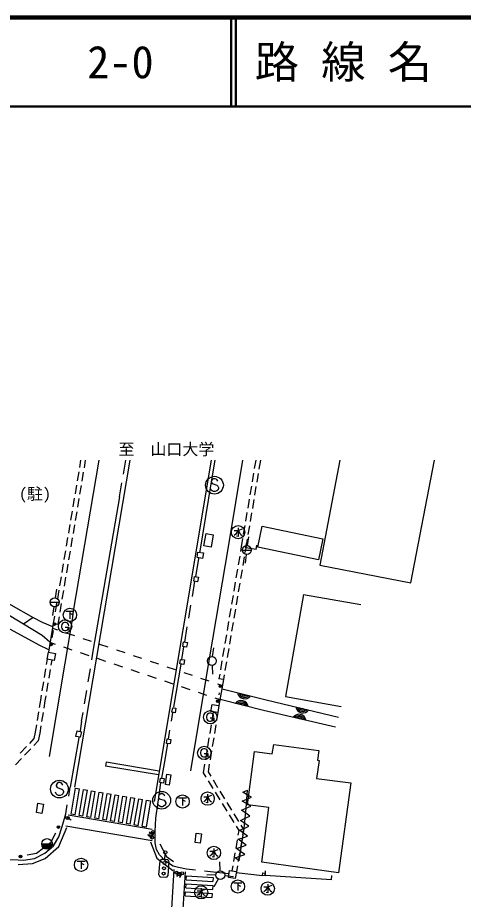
# Model space of a CAD drawing. Units: millimetres, scale not verified. Extents: x 40000 to 680000, y 20000 to 380000.
# Drawn here: x 153686 to 203885, y 280599 to 380000 of the extents above; entities that cross this region are included whole.
import ezdxf
from ezdxf.enums import TextEntityAlignment as Align

# ---------------------------------------------------------------- set-up
doc = ezdxf.new("R2010")
doc.units = ezdxf.units.MM
doc.header["$LTSCALE"] = 1000
for name, color, linetype, lineweight in [('M-BGD', 7, 'Continuous', 25), ('M-BGD-EXST', 7, 'Continuous', 25), ('M-BMK-OTRS', 5, 'Continuous', 25), ('M-TTL', 2, 'Continuous', 140), ('M-TTL-LINE', 7, 'Continuous', 50)]:
    doc.layers.add(name, color=color, linetype=linetype, lineweight=lineweight)
doc.layers.add('M-TTL-TXT', color=7, linetype='Continuous')
doc.styles.add('ＭＳ ゴシック', font='')
doc.styles.get('ＭＳ ゴシック').set_extended_font_data('MS Gothic')

msp = doc.modelspace()

# ---------------------------------------------------------------- linework, layer by layer
at = {"layer": 'M-BGD'}
for p, q in [((160779, 330095), (160642, 329277)), ((161306, 330095), (161162, 329234)), ((165599, 328524), (165861, 330095)), ((175536, 327672), (175945, 330095)), ((180496, 330095), (180339, 329157)), ((181023, 330095), (180859, 329114)), ((160559, 328784), (160393, 327798)), ((161079, 328741), (160913, 327754)), ((180257, 328664), (180092, 327677)), ((180777, 328621), (180612, 327634)), ((160311, 327304), (160145, 326318)), ((160831, 327261), (160665, 326275)), ((165171, 325966), (165434, 327538)), ((175579, 327927), (175488, 327745)), ((175488, 327745), (175488, 327654)), ((175488, 327654), (175579, 327472)), ((175761, 328017), (175579, 327927)), ((175579, 327472), (176125, 327290)), ((175943, 328017), (175761, 328017)), ((176125, 327927), (175943, 328017)), ((176215, 327745), (176125, 327927)), ((176125, 327290), (176215, 327199)), ((176215, 327199), (176306, 327017)), ((180010, 327184), (179845, 326198)), ((180530, 327141), (180365, 326155)), ((175488, 326745), (175397, 326927)), ((175579, 326654), (175488, 326745)), ((175761, 326563), (175579, 326654)), ((175943, 326563), (175761, 326563)), ((176125, 326654), (175943, 326563)), ((176215, 326745), (176125, 326654)), ((176306, 326927), (176215, 326745)), ((176306, 327017), (176306, 326927)), ((160062, 325825), (159897, 324839)), ((160582, 325782), (160417, 324796)), ((162208, 308575), (165191, 325983)), ((179762, 325705), (179598, 324718)), ((180282, 325662), (180118, 324675)), ((159814, 324346), (159648, 323360)), ((160334, 324303), (160168, 323317)), ((179515, 324225), (179351, 323239)), ((180035, 324182), (179871, 323196)), ((159566, 322867), (159400, 321880)), ((160086, 322823), (159920, 321837)), ((179268, 322746), (179103, 321759)), ((179788, 322703), (179623, 321716)), ((159317, 321387), (159152, 320401)), ((159837, 321344), (159672, 320358)), ((179021, 321266), (178864, 320328)), ((179541, 321223), (179377, 320242)), ((178864, 320328), (178775, 319799)), ((179377, 320242), (179288, 319713)), ((179377, 320242), (179465, 320734)), ((179377, 320242), (179465, 320734)), ((180543, 320033), (179377, 320242)), ((180543, 320033), (180631, 320525)), ((159069, 319908), (158903, 318922)), ((159589, 319865), (159423, 318879)), ((178692, 319306), (178525, 318320)), ((179204, 319220), (179038, 318234)), ((158820, 318429), (158655, 317442)), ((159340, 318386), (159175, 317399)), ((178442, 317827), (178275, 316841)), ((178955, 317741), (178788, 316755)), ((158572, 316949), (158406, 315963)), ((159092, 316906), (158927, 315920)), ((173373, 314756), (173660, 316460)), ((178192, 316348), (178025, 315362)), ((178705, 316262), (178538, 315276)), ((158324, 315470), (158158, 314484)), ((158844, 315427), (158678, 314441)), ((177942, 314869), (177775, 313883)), ((178455, 314783), (178288, 313797)), ((185884, 314979), (183858, 303453)), ((185884, 314979), (192326, 313846)), ((158075, 313991), (157910, 313005)), ((158595, 313948), (158430, 312961)), ((172959, 312291), (173208, 313770)), ((177692, 313390), (177526, 312404)), ((178205, 313304), (178038, 312318)), ((155444, 312384), (154351, 311611)), ((157827, 312511), (157690, 311693)), ((158347, 312468), (158202, 311607)), ((156432, 311845), (157624, 311372)), ((157690, 311693), (157160, 308465)), ((157604, 311172), (158175, 310980)), ((157690, 311693), (158202, 311607)), ((172507, 309601), (172793, 311305)), ((177442, 311911), (177276, 310925)), ((177955, 311825), (177788, 310839)), ((157319, 309580), (156456, 310355)), ((157589, 310088), (157715, 310897)), ((159123, 310660), (160070, 310341)), ((177192, 310432), (177026, 309446)), ((177705, 310346), (177539, 309360)), ((157319, 309580), (157899, 309384)), ((161018, 310022), (161966, 309703)), ((162913, 309383), (163861, 309064)), ((158847, 309065), (159794, 308746)), ((160742, 308426), (161690, 308107)), ((162043, 307585), (162208, 308575)), ((164809, 308745), (165756, 308426)), ((172174, 307628), (172420, 309085)), ((176943, 308953), (176776, 307967)), ((177455, 308867), (177289, 307881)), ((157010, 307660), (156915, 307085)), ((157523, 307575), (157428, 307001)), ((162637, 307788), (163585, 307469)), ((166704, 308106), (167652, 307787)), ((168599, 307468), (169547, 307148)), ((176693, 307474), (176526, 306488)), ((177205, 307388), (177039, 306402)), ((156833, 306592), (156670, 305605)), ((157346, 306507), (157183, 305521)), ((161632, 305119), (161878, 306598)), ((164533, 307149), (165480, 306830)), ((166428, 306511), (167376, 306192)), ((170495, 306829), (171442, 306510)), ((171266, 302248), (172088, 307119)), ((172390, 306191), (173338, 305871)), ((168323, 305872), (169271, 305553)), ((170219, 305234), (171166, 304914)), ((174285, 305552), (175233, 305233)), ((176866, 305380), (176352, 302439)), ((176443, 305995), (176353, 305467)), ((176866, 305380), (176353, 305467)), ((176956, 305909), (176866, 305380)), ((156588, 305112), (156425, 304125)), ((157101, 305027), (156938, 304041)), ((172114, 304595), (173062, 304276)), ((176181, 304914), (176751, 304721)), ((156343, 303632), (156248, 303057)), ((156856, 303548), (156761, 302973)), ((161221, 302653), (161467, 304132)), ((174009, 303957), (174957, 303637)), ((175905, 303318), (176485, 303123)), ((176373, 303671), (176409, 303876)), ((183858, 303453), (190125, 302351)), ((156248, 303057), (156115, 302235)), ((156761, 302973), (156628, 302146)), ((156036, 301741), (155877, 300754)), ((156548, 301652), (156389, 300665)), ((160891, 300677), (161056, 301666)), ((171005, 300673), (171173, 301683)), ((175721, 301732), (175561, 300767)), ((176234, 301647), (176090, 300778)), ((155798, 300260), (155665, 299438)), ((175480, 300274), (175316, 299288)), ((176009, 300285), (175845, 299298)), ((155665, 299438), (155519, 298724)), ((156177, 299344), (155998, 298475)), ((156310, 300171), (156177, 299344)), ((170674, 298676), (170842, 299686)), ((155519, 298724), (155008, 298181)), ((155998, 298475), (155500, 297945)), ((175235, 298794), (175071, 297808)), ((175763, 298805), (175600, 297819)), ((154665, 297817), (153980, 297088)), ((155157, 297581), (154472, 296852)), ((170283, 296317), (170589, 298166)), ((174989, 297314), (174826, 296328)), ((175518, 297325), (175355, 296339)), ((154129, 296488), (153444, 295760)), ((174744, 295835), (174585, 294870)), ((175273, 295845), (175129, 294977)), ((174585, 294870), (174883, 294384)), ((175129, 294977), (175428, 294490)), ((158120, 293670), (158029, 293488)), ((158029, 293488), (158029, 293397)), ((158029, 293397), (158120, 293215)), ((158302, 293760), (158120, 293670)), ((158484, 293760), (158302, 293760)), ((158665, 293670), (158484, 293760)), ((158756, 293488), (158665, 293670)), ((159441, 292237), (159610, 293234)), ((175145, 293958), (175668, 293106)), ((175690, 294064), (176213, 293212)), ((158029, 292488), (157938, 292670)), ((158120, 292397), (158029, 292488)), ((158120, 293215), (158665, 293033)), ((158302, 292306), (158120, 292397)), ((158484, 292306), (158302, 292306)), ((158665, 292397), (158484, 292306)), ((158665, 293033), (158756, 292942)), ((158756, 292488), (158665, 292397)), ((158756, 292942), (158847, 292760)), ((158847, 292670), (158756, 292488)), ((158847, 292760), (158847, 292670)), ((169635, 292402), (169544, 292220)), ((169817, 292493), (169635, 292402)), ((169999, 292493), (169817, 292493)), ((170181, 292402), (169999, 292493)), ((170272, 292220), (170181, 292402)), ((175930, 292680), (176453, 291827)), ((176475, 292786), (176998, 291934)), ((179044, 292682), (179560, 292898)), ((179526, 292397), (179044, 292682)), ((180007, 292113), (179526, 292397)), ((159104, 290253), (159273, 291251)), ((169232, 289758), (169514, 291566)), ((169544, 291220), (169453, 291402)), ((169544, 292220), (169544, 292129)), ((169544, 292129), (169635, 291947)), ((169635, 291947), (170181, 291766)), ((170181, 291766), (170272, 291675)), ((170272, 291675), (170363, 291493)), ((170363, 291402), (170272, 291220)), ((170363, 291493), (170363, 291402)), ((176715, 291401), (177239, 290549)), ((177260, 291508), (177783, 290656)), ((178975, 291682), (179491, 291897)), ((179456, 291397), (178975, 291682)), ((179938, 291112), (179456, 291397)), ((179491, 291897), (180007, 292113)), ((158704, 288826), (159104, 290253)), ((169635, 291129), (169544, 291220)), ((169817, 291038), (169635, 291129)), ((169999, 291038), (169817, 291038)), ((170181, 291129), (169999, 291038)), ((170272, 291220), (170181, 291129)), ((178897, 290654), (179421, 290897)), ((179368, 290320), (178897, 290654)), ((179840, 289986), (179368, 290320)), ((179421, 290897), (179938, 291112)), ((169171, 288249), (169232, 289758)), ((177500, 290123), (178024, 289271)), ((178045, 290230), (178568, 289377)), ((178791, 289501), (179315, 289743)), ((179262, 289167), (178791, 289501)), ((179315, 289743), (179840, 289986)), ((178285, 288845), (178584, 288358)), ((178584, 288358), (178493, 287819)), ((178675, 288408), (179209, 288590)), ((179128, 288071), (178675, 288408)), ((178830, 288951), (179129, 288465)), ((179129, 288465), (179022, 287829)), ((179209, 288590), (179734, 288833)), ((179734, 288833), (179262, 289167)), ((157937, 288080), (157372, 286957)), ((169159, 286987), (169171, 288249)), ((178411, 287326), (178245, 286340)), ((178512, 287371), (179047, 287553)), ((178965, 287034), (178512, 287371)), ((178940, 287336), (178774, 286350)), ((179047, 287553), (179581, 287735)), ((179581, 287735), (179128, 288071)), ((157372, 286957), (155804, 285758)), ((156396, 286845), (157596, 286845)), ((169684, 286845), (170459, 285418)), ((178349, 286334), (178884, 286516)), ((178803, 285997), (178349, 286334)), ((178884, 286516), (179419, 286698)), ((179419, 286698), (178965, 287034)), ((155804, 285758), (154755, 285570)), ((170250, 285102), (170303, 285733)), ((170459, 285418), (171225, 284882)), ((178162, 285847), (177996, 284861)), ((178187, 285297), (178721, 285479)), ((178640, 284960), (178187, 285297)), ((178691, 285857), (178525, 284871)), ((178721, 285479), (179256, 285660)), ((179256, 285660), (178803, 285997)), ((151971, 285078), (153734, 285045)), ((169601, 283350), (169735, 284944)), ((169951, 285127), (170549, 285077)), ((170731, 284861), (170597, 283266)), ((171812, 284176), (171184, 284354)), ((177913, 284368), (177823, 283829)), ((178442, 284378), (178336, 283742)), ((172692, 284017), (171812, 284176)), ((173729, 283894), (172692, 284017)), ((175758, 283652), (174722, 283775)), ((177480, 283485), (175758, 283652)), ((178312, 283612), (181264, 283273)), ((181561, 283299), (181594, 283798)), ((181561, 283299), (181594, 283798)), ((189038, 282809), (181561, 283299)), ((189038, 282809), (189070, 283308)), ((169783, 283134), (170381, 283084))]:
    msp.add_line(p, q, dxfattribs=at)
for points in [[(189975, 330095), (187710, 318282), (197952, 316293), (200633, 330095)], [(174205, 319726), (174224, 319844), (175536, 327672)], [(173748, 316985), (174090, 318987), (174108, 319102)], [(156456, 310355), (154351, 311611), (150133, 314136), (145832, 316305), (145812, 316317)], [(150371, 315239), (155444, 312384), (156432, 311845)], [(157210, 308711), (156116, 309238), (151587, 311682), (149748, 312126)], [(189485, 300008), (181375, 301900), (176485, 303123), (176705, 304338), (181671, 303101), (189819, 301152)], [(160891, 300677), (160729, 299596), (160714, 299518)], [(160595, 298903), (160574, 298796), (159610, 293234)], [(169920, 294257), (169923, 294269), (170283, 296317)], [(169514, 291566), (169814, 293728), (169818, 293746)], [(178640, 284960), (179209, 288590), (179421, 290897), (179560, 292898)], [(153734, 285045), (154338, 285031), (155596, 285192), (156747, 285791), (157710, 286641), (158333, 287663), (158704, 288826)], [(171184, 284354), (170352, 284898), (169668, 285635), (169338, 286213), (169159, 286987)]]:
    msp.add_lwpolyline(points, dxfattribs=at)
for points in [[(188073, 321246), (187578, 318874), (180721, 320304), (181216, 322677)], [(175713, 321702), (175477, 320315), (174669, 320452), (174904, 321840)], [(173891, 319133), (173979, 319758), (174604, 319669), (174515, 319044)], [(173521, 316487), (173619, 316991), (174038, 316909), (173940, 316405)], [(172285, 309110), (172364, 309623), (172798, 309556), (172719, 309043)], [(157010, 307660), (157160, 308465), (157945, 308318), (157795, 307513)], [(171954, 307138), (172029, 307649), (172463, 307585), (172388, 307074)], [(171063, 301702), (171147, 302203), (171509, 302142), (171424, 301641)], [(175454, 301772), (175581, 302564), (176362, 302438), (176234, 301647)], [(160862, 299490), (160743, 298874), (160254, 298969), (160373, 299584)], [(170452, 298186), (170528, 298697), (170948, 298635), (170872, 298124)], [(181959, 290945), (179585, 291256), (180371, 297256), (182367, 297010), (182555, 298057), (187623, 297367), (187470, 296292), (187643, 296268), (187355, 294239), (191205, 293734), (189821, 283604), (181176, 284795)], [(169709, 293761), (169781, 294276), (170200, 294218), (170128, 293703)], [(170757, 293474), (170321, 293542), (170506, 294721), (170943, 294653)], [(156590, 291323), (156410, 290295), (155797, 290402), (155977, 291430)], [(174258, 286927), (173664, 287005), (173800, 288051), (174394, 287973)], [(177429, 283078), (177563, 283859), (178333, 283727), (178199, 282947)], [(181579, 283560), (181558, 283252), (181264, 283273), (181285, 283580)]]:
    msp.add_lwpolyline(points, close=True, dxfattribs=at)
for centre, radius in [((175852, 327290), 1000), ((157831, 311638), 150), ((157831, 311638), 120), ((157831, 311638), 100), ((157473, 309347), 150), ((157473, 309347), 120), ((157473, 309347), 100), ((176538, 304615), 150), ((176538, 304615), 120), ((176538, 304615), 100), ((176243, 302932), 150), ((176243, 302932), 120), ((176243, 302932), 100), ((158393, 293033), 1000), ((169908, 291766), 1000), ((158273, 288751), 150), ((158273, 288751), 120), ((158273, 288751), 100), ((156996, 286845), 600), ((154016, 285438), 150), ((154016, 285438), 120), ((154016, 285438), 100), ((170317, 285899), 167), ((170216, 284703), 167), ((170116, 283507), 167), ((170166, 284105), 167)]:
    msp.add_circle(centre, radius, dxfattribs=at)
for centre, radius, start, end in [((179264, 304023), 812, 188.63686, 323.39713), ((179264, 304023), 650, 194.75265, 317.28134), ((179264, 304023), 488, 205.88533, 306.14865), ((179264, 304023), 325, 240.07462, 271.95936), ((178854, 302208), 812, 8.5842, 143.34447), ((178854, 302208), 650, 14.69999, 137.22868), ((178854, 302208), 488, 25.83267, 126.09599), ((178854, 302208), 325, 60.02196, 91.9067), ((185818, 302430), 812, 189.1658, 323.92607), ((185818, 302430), 650, 195.28158, 317.81028), ((185818, 302430), 488, 206.41427, 306.67759), ((185359, 300650), 812, 9.48494, 144.24521), ((185359, 300650), 650, 15.60073, 138.12942), ((185818, 302430), 325, 240.60356, 272.4883), ((185359, 300650), 488, 26.73342, 126.99673), ((185359, 300650), 325, 60.9227, 92.80744), ((156996, 286845), 491, 180, 0), ((156996, 286845), 382, 180, 0), ((156996, 286845), 273, 180, 0), ((156996, 286845), 164, 180, 0), ((156996, 286845), 54.5, 180, 0), ((170004, 284844), 288, 100.73375, 159.67073), ((170458, 284815), 277, 9.51577, 70.8887), ((169921, 283435), 331, 194.90621, 245.49826), ((170319, 283376), 299, 281.98131, 338.42316)]:
    msp.add_arc(centre, radius, start, end, dxfattribs=at)
at = {"layer": 'M-BGD-EXST'}
for p, q in [((178067, 322184), (178442, 322184)), ((178442, 322184), (178367, 321959)), ((178517, 322484), (178517, 321509)), ((178967, 322334), (178555, 322184)), ((178555, 322184), (178705, 321846)), ((178255, 321771), (178067, 321621)), ((178367, 321959), (178255, 321771)), ((178517, 321509), (178330, 321546)), ((178705, 321846), (178817, 321734)), ((178817, 321734), (178967, 321621)), ((179571, 320476), (179707, 321466)), ((179003, 319980), (180003, 319980)), ((179435, 319485), (179298, 318494)), ((157937, 314586), (158097, 315573)), ((157358, 314093), (158358, 314093)), ((157776, 313599), (157613, 312613)), ((159129, 313078), (160029, 313078)), ((159579, 313078), (159579, 312215)), ((159579, 312853), (159879, 312703)), ((158651, 311596), (158613, 311446)), ((158613, 311446), (158613, 311296)), ((158613, 311296), (158651, 311146)), ((158726, 311709), (158651, 311596)), ((158651, 311146), (158726, 311034)), ((158838, 311784), (158726, 311709)), ((158951, 311821), (158838, 311784)), ((159101, 311821), (158951, 311821)), ((159026, 311296), (159438, 311296)), ((159213, 311784), (159101, 311821)), ((159326, 311709), (159213, 311784)), ((159401, 311596), (159326, 311709)), ((159326, 311034), (159401, 311146)), ((159438, 311446), (159401, 311596)), ((159401, 311146), (159438, 311296)), ((159438, 311296), (159438, 310921)), ((158726, 311034), (158838, 310959)), ((158838, 310959), (158951, 310921)), ((158951, 310921), (159101, 310921)), ((159101, 310921), (159213, 310959)), ((159213, 310959), (159326, 311034)), ((175633, 307967), (175775, 308957)), ((175582, 306973), (175621, 305973)), ((175006, 301355), (174968, 301205)), ((174968, 301205), (174968, 301055)), ((175081, 301467), (175006, 301355)), ((175193, 301542), (175081, 301467)), ((175306, 301580), (175193, 301542)), ((175456, 301580), (175306, 301580)), ((175568, 301542), (175456, 301580)), ((175681, 301467), (175568, 301542)), ((175756, 301355), (175681, 301467)), ((175793, 301205), (175756, 301355)), ((174968, 301055), (175006, 300905)), ((175006, 300905), (175081, 300792)), ((175081, 300792), (175193, 300717)), ((175193, 300717), (175306, 300680)), ((175306, 300680), (175456, 300680)), ((175381, 301055), (175793, 301055)), ((175456, 300680), (175568, 300717)), ((175568, 300717), (175681, 300792)), ((175681, 300792), (175756, 300905)), ((175756, 300905), (175793, 301055)), ((175793, 301055), (175793, 300680)), ((174328, 297333), (174291, 297183)), ((174403, 297446), (174328, 297333)), ((174516, 297521), (174403, 297446)), ((174628, 297558), (174516, 297521)), ((174778, 297558), (174628, 297558)), ((174891, 297521), (174778, 297558)), ((175003, 297446), (174891, 297521)), ((175078, 297333), (175003, 297446)), ((175116, 297183), (175078, 297333)), ((174291, 297183), (174291, 297033)), ((174291, 297033), (174328, 296883)), ((174328, 296883), (174403, 296771)), ((174403, 296771), (174516, 296696)), ((174516, 296696), (174628, 296658)), ((174628, 296658), (174778, 296658)), ((174703, 297033), (175116, 297033)), ((174778, 296658), (174891, 296696)), ((174891, 296696), (175003, 296771)), ((175003, 296771), (175078, 296883)), ((175078, 296883), (175116, 297033)), ((175116, 297033), (175116, 296658)), ((175087, 292442), (175087, 291467)), ((175537, 292292), (175124, 292142)), ((171812, 292040), (172712, 292040)), ((172262, 292040), (172262, 291178)), ((172262, 291815), (172562, 291665)), ((174637, 292142), (175012, 292142)), ((174824, 291730), (174637, 291580)), ((174937, 291917), (174824, 291730)), ((175087, 291467), (174899, 291505)), ((175012, 292142), (174937, 291917)), ((175124, 292142), (175274, 291805)), ((175274, 291805), (175387, 291692)), ((175387, 291692), (175537, 291580)), ((175788, 286327), (175788, 285352)), ((175338, 286027), (175713, 286027)), ((175526, 285615), (175338, 285465)), ((175638, 285802), (175526, 285615)), ((175788, 285352), (175601, 285390)), ((175713, 286027), (175638, 285802)), ((176238, 286177), (175826, 286027)), ((175826, 286027), (175976, 285690)), ((175976, 285690), (176088, 285577)), ((176088, 285577), (176238, 285465)), ((160373, 284902), (161273, 284902)), ((160823, 284902), (160823, 284040)), ((160823, 284677), (161123, 284527)), ((176485, 283825), (176446, 284824)), ((176004, 283338), (175005, 283365)), ((176259, 282889), (175768, 282018)), ((177002, 283280), (177998, 283190)), ((178043, 282458), (178943, 282458)), ((178493, 282458), (178493, 281596)), ((181849, 282299), (181849, 281324)), ((173902, 281578), (174277, 281578)), ((174202, 281353), (174090, 281166)), ((174277, 281578), (174202, 281353)), ((174352, 281878), (174352, 280903)), ((174802, 281728), (174390, 281578)), ((174390, 281578), (174540, 281241)), ((178493, 282233), (178793, 282083)), ((181399, 281999), (181774, 281999)), ((181587, 281587), (181399, 281437)), ((181699, 281774), (181587, 281587)), ((181849, 281324), (181662, 281362)), ((181774, 281999), (181699, 281774)), ((182299, 282149), (181887, 281999)), ((181887, 281999), (182037, 281662)), ((182037, 281662), (182149, 281549)), ((182149, 281549), (182299, 281437)), ((174090, 281166), (173902, 281016)), ((174352, 280903), (174165, 280941)), ((174540, 281241), (174652, 281128)), ((174652, 281128), (174802, 281016))]:
    msp.add_line(p, q, dxfattribs=at)
for centre, radius in [((178517, 321996), 750), ((179503, 319980), 500), ((157858, 314093), 500), ((159579, 312665), 750), ((159026, 311371), 750), ((175562, 307472), 500), ((175381, 301130), 750), ((174703, 297108), 750), ((172262, 291628), 750), ((175087, 291955), 750), ((175788, 285840), 750), ((160823, 284490), 750), ((176504, 283325), 500), ((178493, 282046), 750), ((181849, 281812), 750), ((174352, 281391), 750)]:
    msp.add_circle(centre, radius, dxfattribs=at)
at = {"layer": 'M-BMK-OTRS'}
for p, q in [((160115, 293237), (166359, 330095)), ((175473, 330095), (169071, 291640)), ((179025, 330095), (177434, 320567)), ((177434, 320567), (174923, 305708)), ((174923, 305708), (173167, 295105)), ((163671, 296063), (163597, 295619)), ((169568, 294622), (163597, 295619)), ((169642, 295066), (163671, 296063)), ((160154, 290114), (160653, 293058)), ((160209, 293134), (160653, 293058)), ((160598, 290039), (161098, 292983)), ((161042, 289963), (161542, 292907)), ((161098, 292983), (161542, 292907)), ((161487, 289888), (161986, 292832)), ((161931, 289812), (162431, 292757)), ((161986, 292832), (162431, 292757)), ((162375, 289737), (162875, 292681)), ((162820, 289662), (163320, 292606)), ((162875, 292681), (163320, 292606)), ((163264, 289586), (163764, 292530)), ((163709, 289511), (164208, 292455)), ((163764, 292530), (164208, 292455)), ((164153, 289435), (164653, 292380)), ((164597, 289360), (165097, 292304)), ((164653, 292380), (165097, 292304)), ((165042, 289284), (165541, 292229)), ((165486, 289209), (165986, 292153)), ((165541, 292229), (165986, 292153)), ((165930, 289134), (166430, 292078)), ((166375, 289058), (166874, 292002)), ((166430, 292078), (166874, 292002)), ((166819, 288983), (167319, 291927)), ((167263, 288907), (167763, 291852)), ((167319, 291927), (167763, 291852)), ((167708, 288832), (168207, 291776)), ((159710, 289514), (159270, 289794)), ((159390, 290132), (168848, 288513)), ((161042, 289963), (160598, 290039)), ((161931, 289812), (161487, 289888)), ((162820, 289662), (162375, 289737)), ((163709, 289511), (163264, 289586)), ((164597, 289360), (164153, 289435)), ((165486, 289209), (165042, 289284)), ((168823, 287195), (159105, 288846)), ((166375, 289058), (165930, 289134)), ((167263, 288907), (166819, 288983)), ((168400, 287833), (168422, 287948)), ((168400, 287833), (168843, 287558)), ((168533, 288069), (168567, 288214)), ((168554, 288157), (168847, 287931)), ((168558, 287738), (168622, 288115)), ((168558, 287738), (168835, 287870)), ((168622, 288115), (168939, 288172)), ((168825, 287815), (168853, 287963)), ((168923, 287796), (168825, 287815)), ((168826, 287820), (168924, 287801)), ((168827, 287824), (168925, 287806)), ((168828, 287829), (168925, 287811)), ((168829, 287834), (168926, 287816)), ((168830, 287844), (168928, 287826)), ((168830, 287839), (168927, 287821)), ((168831, 287849), (168929, 287831)), ((168832, 287854), (168930, 287836)), ((168833, 287859), (168931, 287840)), ((168834, 287863), (168932, 287845)), ((168835, 287868), (168933, 287850)), ((168836, 287873), (168934, 287855)), ((168837, 287878), (168935, 287860)), ((168838, 287883), (168935, 287865)), ((168839, 287888), (168936, 287870)), ((168840, 287898), (168938, 287880)), ((168840, 287893), (168937, 287875)), ((168841, 287903), (168939, 287884)), ((168842, 287907), (168940, 287889)), ((168843, 287912), (168941, 287894)), ((168844, 287917), (168942, 287899)), ((168845, 287922), (168943, 287904)), ((168846, 287927), (168944, 287909)), ((168847, 287932), (168945, 287914)), ((168848, 287937), (168945, 287919)), ((168849, 287942), (168946, 287923)), ((168850, 287951), (168948, 287933)), ((168850, 287947), (168947, 287928)), ((168851, 287956), (168949, 287938)), ((168852, 287961), (168950, 287943)), ((168853, 287963), (168950, 287945)), ((168939, 288172), (168901, 287954)), ((168950, 287945), (168923, 287796)), ((171290, 283973), (170718, 274299)), ((171683, 283294), (171599, 283605)), ((171599, 283605), (171819, 283586)), ((171647, 283223), (171846, 283534)), ((172064, 283263), (171683, 283294)), ((171814, 283537), (171824, 283636)), ((171964, 283522), (171814, 283537)), ((171816, 283537), (171826, 283636)), ((171821, 283536), (171831, 283635)), ((171824, 283636), (171974, 283621)), ((171826, 283536), (171836, 283635)), ((171831, 283535), (171841, 283634)), ((171836, 283535), (171846, 283634)), ((171841, 283534), (171850, 283633)), ((171846, 283534), (171855, 283633)), ((171851, 283533), (171860, 283632)), ((171856, 283533), (171865, 283632)), ((171861, 283532), (171870, 283631)), ((171866, 283532), (171875, 283631)), ((171870, 283531), (171880, 283630)), ((171875, 283531), (171885, 283630)), ((171880, 283531), (171890, 283629)), ((171885, 283530), (171895, 283629)), ((171890, 283530), (171900, 283628)), ((171895, 283529), (171905, 283628)), ((171900, 283529), (171910, 283628)), ((171905, 283528), (171915, 283627)), ((172064, 283263), (171908, 283528)), ((171910, 283528), (171920, 283627)), ((171915, 283527), (171925, 283626)), ((171920, 283527), (171930, 283626)), ((171925, 283526), (171935, 283625)), ((171930, 283526), (171939, 283625)), ((171935, 283525), (171944, 283624)), ((171940, 283525), (171949, 283624)), ((171945, 283524), (171954, 283623)), ((171950, 283524), (171959, 283623)), ((171955, 283523), (171964, 283622)), ((171959, 283523), (171969, 283622)), ((171974, 283621), (171964, 283522)), ((171983, 283097), (172219, 283563)), ((172015, 274236), (172603, 283720)), ((171737, 283210), (171589, 283231)), ((171983, 283097), (171867, 283109)), ((172620, 281896), (172648, 282344)), ((172648, 282344), (175654, 282153)), ((172677, 282793), (175683, 282602)), ((175711, 283051), (175683, 282602)), ((172563, 280998), (172591, 281447)), ((172591, 281447), (175597, 281256)), ((172620, 281896), (175626, 281705)), ((175654, 282153), (175626, 281705)), ((172563, 280998), (175569, 280808)), ((175597, 281256), (175569, 280808))]:
    msp.add_line(p, q, dxfattribs=at)
for points in [[(162816, 330095), (159916, 312856), (159847, 312370), (157244, 296701)], [(160154, 290114), (159709, 290189), (160209, 293134)], [(168207, 291776), (168652, 291701), (168152, 288757), (167708, 288832)], [(153757, 284533), (155364, 284628), (156783, 285193), (158307, 286550), (159236, 288719)], [(168648, 287084), (169363, 285234), (171152, 283848)], [(172677, 282793), (172705, 283241), (175711, 283051)]]:
    msp.add_lwpolyline(points, dxfattribs=at)
for centre, radius in [((159298, 289780), 173), ((168931, 288175), 170), ((168814, 287571), 173), ((171596, 283597), 170), ((172208, 283533), 173)]:
    msp.add_circle(centre, radius, dxfattribs=at)
at = {"layer": 'M-TTL'}
msp.add_line((680000, 380000), (40000, 380000), dxfattribs=at)
at = {"layer": 'M-TTL-LINE'}
for p, q in [((177750, 380000), (177750, 370000)), ((178250, 380000), (178250, 370000)), ((40000, 370000), (680000, 370000))]:
    msp.add_line(p, q, dxfattribs=at)

# ---------------------------------------------------------------- texts
at = {"layer": 'M-BGD', "style": 'ＭＳ ゴシック'}
msp.add_text('至\u3000山口大学', height=1320, dxfattribs=at).set_placement((170435, 330291), align=Align.BOTTOM_CENTER)
msp.add_text('(駐)', height=1320, dxfattribs=at).set_placement((155639, 326318), align=Align.MIDDLE_CENTER)
at = {"layer": 'M-TTL-TXT', "style": 'ＭＳ ゴシック'}
for s, p in [('2-0', (161521, 375000)), ('路 線 名', (180380, 375000))]:
    msp.add_text(s, height=3666, dxfattribs=at).set_placement(p, align=Align.MIDDLE_LEFT)

doc.saveas('drawing.dxf')
